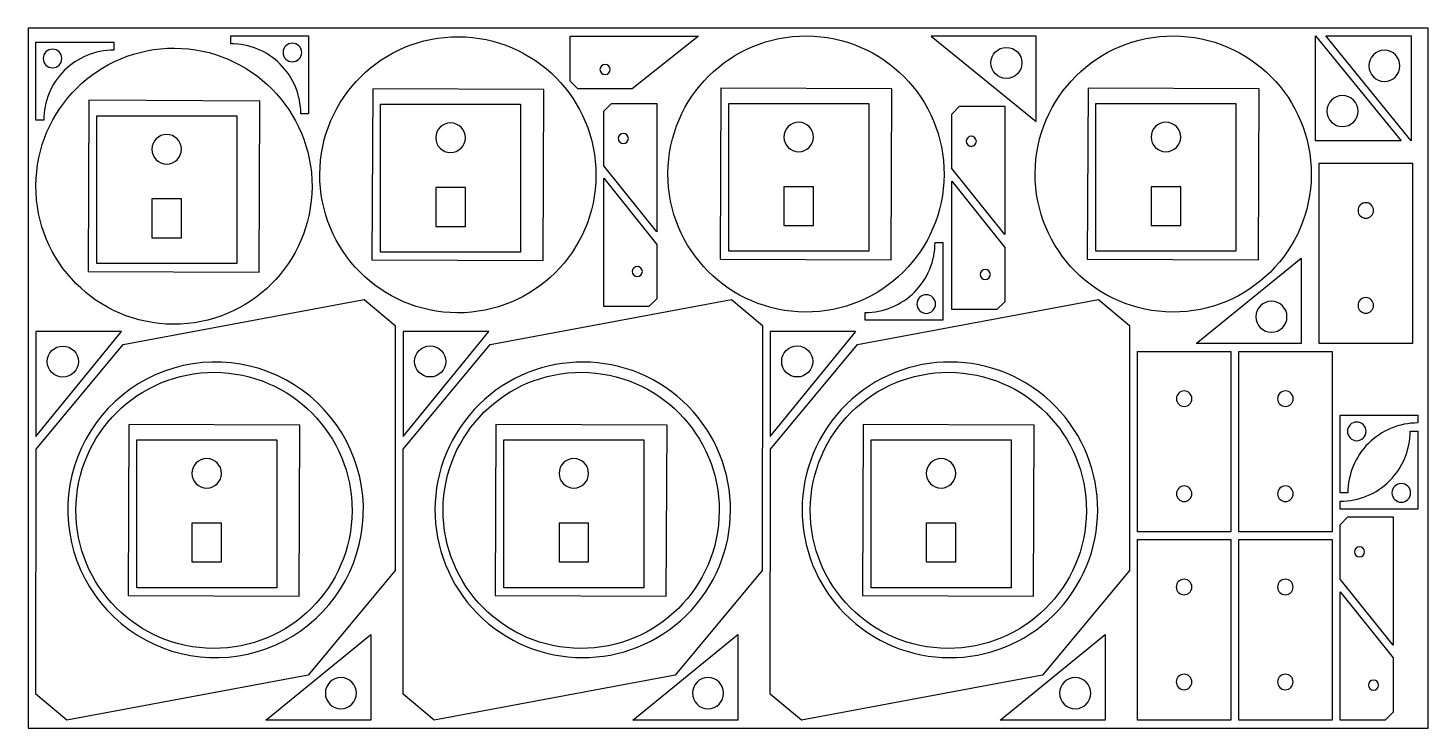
# Model space of a CAD drawing. Header units: metres. Extents: x 0 to 1800, y 0 to 900.
import ezdxf

# ---------------------------------------------------------------- set-up
doc = ezdxf.new("R2010")
doc.units = ezdxf.units.M

msp = doc.modelspace()

# ---------------------------------------------------------------- linework, layer by layer
for points in [[(0, 0), (1800, 0), (1800, 900), (0, 900)], [(776.9, 821.7), (706.9, 821.7), (696.9, 831.7), (696.9, 889.7), (861.9, 889.7)], [(1296.3, 889.7), (1161.3, 889.7), (1296.3, 779.7)], [(1655.4, 754.8), (1655.4, 889.8), (1765.4, 754.8)], [(1778.5, 889.8), (1778.5, 754.8), (1668.5, 889.8)], [(663.2, 820.9), (443.2, 821.8), (442.2, 601.8), (662.2, 600.9)], [(1110.8, 821.8), (890.8, 822.8), (889.8, 602.8), (1109.8, 601.8)], [(1582.9, 821.8), (1362.9, 822.8), (1361.9, 602.8), (1581.9, 601.8)], [(298.1, 806.1), (78.1, 807.1), (77.2, 587.1), (297.2, 586.1)], [(633.3, 612), (453.3, 612), (453.3, 802), (633.3, 802)], [(740.4, 723), (740.4, 793), (750.4, 803), (808.4, 803), (808.4, 638)], [(1080.9, 612.9), (900.9, 612.9), (900.9, 802.9), (1080.9, 802.9)], [(1187.8, 719.3), (1187.8, 789.3), (1197.8, 799.3), (1255.8, 799.3), (1255.8, 634.3)], [(1553, 612.9), (1373, 612.9), (1373, 802.9), (1553, 802.9)], [(268.3, 597.2), (88.3, 597.2), (88.3, 787.2), (268.3, 787.2)], [(1660, 494.2), (1660, 726.2), (1780, 726.2), (1780, 494.2)], [(808.4, 621.8), (808.4, 551.8), (798.4, 541.8), (740.4, 541.8), (740.4, 706.8)], [(1255.8, 618), (1255.8, 548), (1245.8, 538), (1187.8, 538), (1187.8, 703)], [(562.3, 695), (524.3, 695), (524.3, 645), (562.3, 645)], [(1009.9, 696), (971.9, 696), (971.9, 646), (1009.9, 646)], [(1482, 696), (1444, 696), (1444, 646), (1482, 646)], [(197.3, 680.2), (159.3, 680.2), (159.3, 630.2), (197.3, 630.2)], [(1637.1, 494.2), (1502.1, 494.2), (1637.1, 604.2)], [(472, 202.3), (360.1, 67.8), (50.1, 10.2), (10.2, 43.4), (10.3, 358.7), (122.2, 493.2), (432.2, 550.8), (472.2, 517.6)], [(944.1, 202.3), (832.2, 67.8), (522.2, 10.2), (482.2, 43.4), (482.4, 358.7), (594.3, 493.2), (904.3, 550.8), (944.2, 517.6)], [(1416.2, 202.3), (1304.3, 67.8), (994.3, 10.2), (954.3, 43.4), (954.5, 358.7), (1066.4, 493.2), (1376.3, 550.8), (1416.3, 517.6)], [(10.2, 509.6), (10.2, 374.6), (120.2, 509.6)], [(482.4, 509.7), (482.4, 374.7), (592.4, 509.7)], [(954.4, 509.7), (954.4, 374.7), (1064.4, 509.7)], [(1426.5, 252.2), (1426.5, 484.2), (1546.5, 484.2), (1546.5, 252.2)], [(1556.7, 252.2), (1556.7, 484.2), (1676.7, 484.2), (1676.7, 252.2)], [(349.6, 389.3), (129.6, 390.3), (128.7, 170.3), (348.7, 169.3)], [(821.7, 389.3), (601.7, 390.3), (600.7, 170.3), (820.7, 169.3)], [(1293.8, 389.3), (1073.8, 390.3), (1072.8, 170.3), (1292.8, 169.3)], [(319.8, 180.4), (139.8, 180.4), (139.8, 370.4), (319.8, 370.4)], [(791.8, 180.4), (611.8, 180.4), (611.8, 370.4), (791.8, 370.4)], [(1263.9, 180.4), (1083.9, 180.4), (1083.9, 370.4), (1263.9, 370.4)], [(1687, 191.4), (1687, 261.4), (1697, 271.4), (1755, 271.4), (1755, 106.4)], [(248.8, 263.5), (210.8, 263.5), (210.8, 213.5), (248.8, 213.5)], [(720.8, 263.5), (682.8, 263.5), (682.8, 213.5), (720.8, 213.5)], [(1192.9, 263.5), (1154.9, 263.5), (1154.9, 213.5), (1192.9, 213.5)], [(1426.4, 10.2), (1426.4, 242.2), (1546.4, 242.2), (1546.4, 10.2)], [(1556.6, 10.2), (1556.6, 242.2), (1676.6, 242.2), (1676.6, 10.2)], [(1755, 90.2), (1755, 20.2), (1745, 10.2), (1687, 10.2), (1687, 175.2)], [(440.7, 10.2), (305.7, 10.2), (440.7, 120.2)], [(912.8, 10.2), (777.8, 10.2), (912.8, 120.2)], [(1384.9, 10.2), (1249.9, 10.2), (1384.9, 120.2)]]:
    msp.add_lwpolyline(points, close=True)
for points in [[(360.7, 889.8), (360.7, 789.8), (350.7, 789.8, 0.414214), (260.7, 879.8), (260.7, 889.8)], [(553.5, 888.8, -1), (551.9, 533.8, -1)], [(1001.1, 889.8, -1), (999.5, 534.8, -1)], [(1473.2, 889.8, -1), (1471.6, 534.8, -1)], [(10.2, 881.6), (110.2, 881.6), (110.2, 871.6, 0.414214), (20.2, 781.6), (10.2, 781.6)], [(188.4, 874.1, -1), (186.9, 519.1, -1)], [(19.5, 860.8, 1), (43.5, 860.8, 1)], [(339.9, 880.5, 1), (339.9, 856.5, 1)], [(1277.9, 855.1, -1), (1237.9, 855.1, -1)], [(1743.9, 871.3, 1), (1743.9, 831.3, 1)], [(735.4, 846.7, 1), (748.4, 846.7, 1)], [(1690, 773.2, 1), (1690, 813.2, 1)], [(562.3, 758.9, 1), (524.3, 758.9, 1)], [(1009.9, 759.8, 1), (971.9, 759.8, 1)], [(1482, 759.8, 1), (1444, 759.8, 1)], [(197.3, 744.1, 1), (159.3, 744.1, 1)], [(765.4, 764.5, 1), (765.4, 751.5, 1)], [(1212.8, 760.8, 1), (1212.8, 747.8, 1)], [(1720, 655.4, 1), (1720, 675.4, 1)], [(1176.2, 524.2), (1076.2, 524.2), (1076.2, 534.2, 0.414214), (1166.2, 624.2), (1176.2, 624.2)], [(783.4, 580.3, 1), (783.4, 593.3, 1)], [(1230.8, 576.5, 1), (1230.8, 589.5, 1)], [(1166.9, 545.1, 1), (1142.9, 545.1, 1)], [(1618.7, 528.8, 1), (1578.7, 528.8, 1)], [(1720, 533.3, 1), (1720, 553.3, 1)], [(44.8, 491.1, -1), (44.8, 451.1, -1)], [(517, 491.3, -1), (517, 451.3, -1)], [(989, 491.3, -1), (989, 451.3, -1)], [(119.7, 134.4, 1), (362.7, 426.6, 1)], [(591.8, 134.4, 1), (834.7, 426.6, 1)], [(1063.8, 134.4, 1), (1306.8, 426.6, 1)], [(239.9, 457.3, -1), (238.4, 102.3, -1)], [(712, 457.3, -1), (710.4, 102.3, -1)], [(1184.1, 457.3, -1), (1182.5, 102.3, -1)], [(1486.5, 413.4, 1), (1486.5, 433.4, 1)], [(1616.7, 413.4, 1), (1616.7, 433.4, 1)], [(1687, 402.2), (1787, 402.2), (1787, 392.2, 0.414214), (1697, 302.2), (1687, 302.2)], [(1787, 281.5), (1687, 281.5), (1687, 291.5, 0.414214), (1777, 381.5), (1787, 381.5)], [(1696.4, 381.4, 1), (1720.4, 381.4, 1)], [(248.8, 327.4, 1), (210.8, 327.4, 1)], [(720.8, 327.4, 1), (682.8, 327.4, 1)], [(1192.9, 327.4, 1), (1154.9, 327.4, 1)], [(1486.5, 291.2, 1), (1486.5, 311.2, 1)], [(1616.7, 291.2, 1), (1616.7, 311.2, 1)], [(1777.7, 302.3, 1), (1753.7, 302.3, 1)], [(1712, 232.9, 1), (1712, 219.9, 1)], [(1486.4, 171.3, 1), (1486.4, 191.3, 1)], [(1616.6, 171.3, 1), (1616.6, 191.3, 1)], [(422.3, 44.8, 1), (382.3, 44.8, 1)], [(894.3, 44.8, 1), (854.3, 44.8, 1)], [(1366.4, 44.8, 1), (1326.4, 44.8, 1)], [(1486.4, 49.2, 1), (1486.4, 69.2, 1)], [(1616.6, 49.2, 1), (1616.6, 69.2, 1)], [(1730, 48.7, 1), (1730, 61.7, 1)]]:
    msp.add_lwpolyline(points, format="xyb", close=True)

doc.saveas('drawing.dxf')
